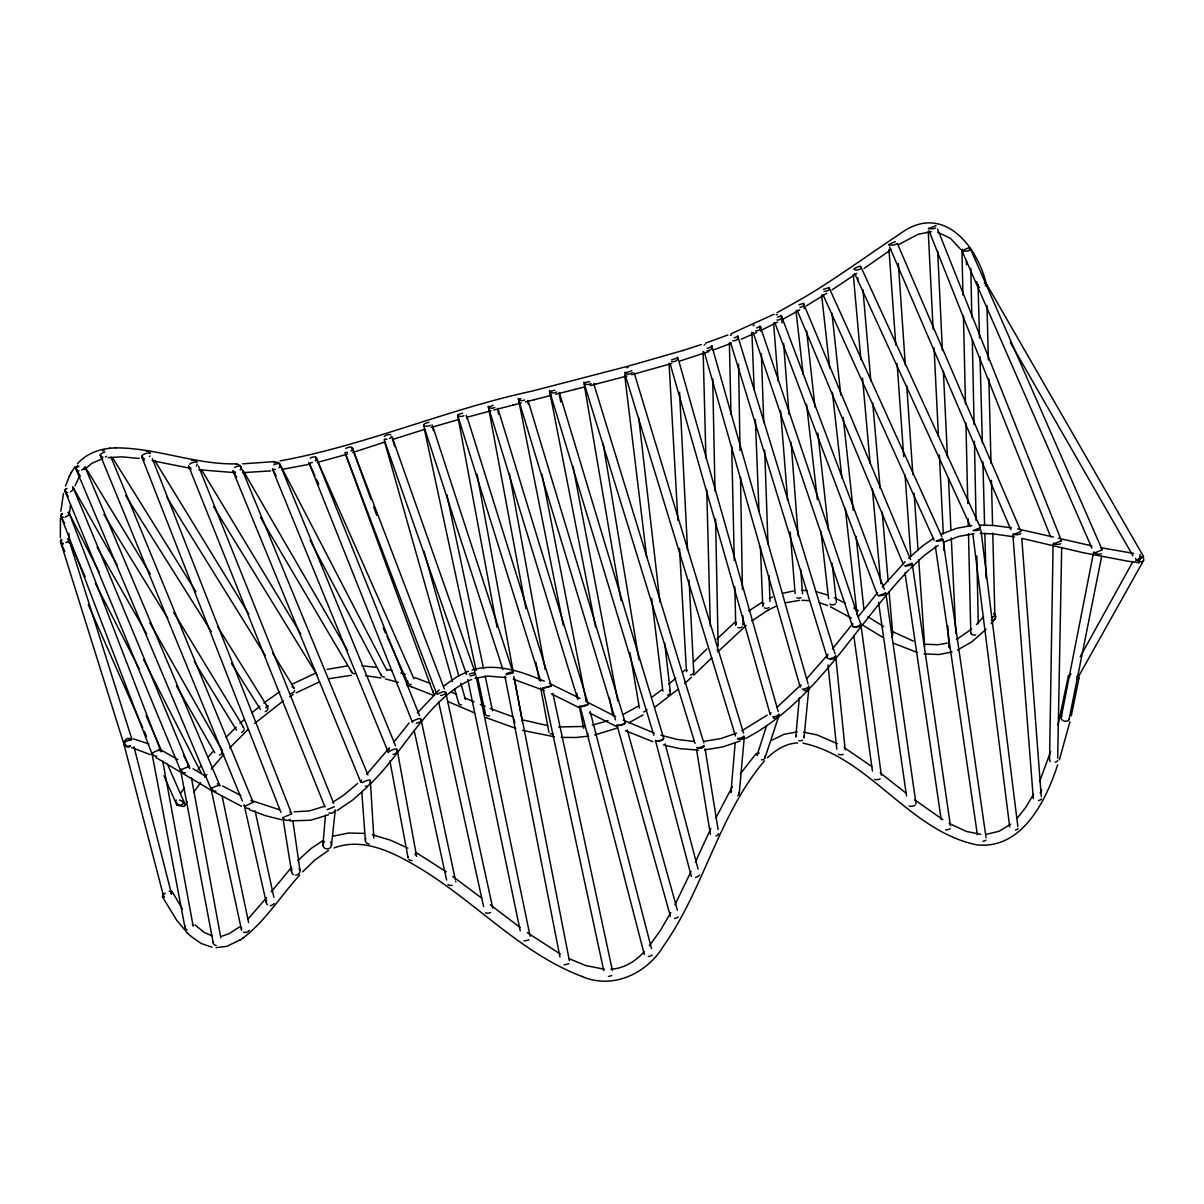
<?xml version="1.0" encoding="UTF-8"?>
<svg xmlns="http://www.w3.org/2000/svg" width="1204" height="1204" viewBox="0 0 1204 1204"><rect width="100%" height="100%" fill="white"/><g stroke="black" fill="none" stroke-linecap="round" stroke-linejoin="round"><path stroke-width="1.5" d="M835.019 653.877L737.736 336.036A4.455 3.266 -2.3 0 1 737.194 339.453A4.455 3.266 -2.3 0 1 732.769 340.732M1049.557 759.95L1053.094 544.253M1057.684 758.219L1061.687 547.971M60.396 518.518L60.35 537.676M577.83 699.479L488.478 407.118L493.204 405.312M1140.534 556.865L1138.999 562.795L1126.974 561.034L1083.164 552.696L1021.79 538.369L1041.279 796.642M322.928 844.862L325.471 815.093M730.948 792.533L735.162 743.124M739.226 793.571L744.313 736.863M795.754 736.983L799.336 697.929M60.862 511.218L63.496 493.459M804.016 737.871L808.892 687.65M69.666 512.302L70.464 505.244M331.446 845.494L335.148 811.255M653.877 735.313L549.671 391.36M1135.763 560.673L1143.514 556.474L985.956 283M1068.399 675.865L1057.985 725.154M1079.085 677.641L1071.334 715.718M1061.191 717.614L1093.563 552.486M1069.092 719.465L1101.72 556.113M1069.935 721.738L1059.369 759.784M885.708 592.85L878.769 595.769M1050.671 751.507L1039.594 781.667M757.181 754.908L766.662 725.651M765.007 757.737L778.762 716.229M65.483 485.98L69.606 475.58M1057.699 764.766C1045.975 800.705 1022.166 849.482 977.046 844.907C909.17 831.151 869.649 757.361 802.887 743.109M75.099 485.739L78.997 477.175M644.306 954.486L580.162 706.492M695.25 862.35L710.842 828.472M691.051 871.5L674.947 904.761M1040.181 793.15L1041.656 789.959M715.913 817.892L732.303 786.754M70.916 473.082L75.099 466.58M69.29 476.182L71.232 472.48M803.444 303.408L910.555 559.559M737.947 336.202L734.259 337.963M1033.529 794.339L1025.673 807.463L1017.546 817.772M670.794 912.617L660.575 930.15L649.362 945.832M1080.199 656.737L1133.009 561.44M1077.309 678.695L1143.514 560.597M184.498 805.897L187.207 801.789M740.189 774.037L756.353 753.283M282.985 817.576L290.826 814.16M180.66 793.195L184.453 787.732M193.633 792.352L200.647 782.735M551.327 686.25L542.959 688.086M204.785 777.287L206.937 774.548M1140.083 554.412L1138.939 562.78M197.938 769.657L201.249 765.473M858.091 616.915L877.611 592.594M393.588 742.507L409.119 722.927M852.823 623.582L832.4 649.016M271.216 891.893L291.503 867.392M389.389 747.789L366.663 774.338M266.581 897.657L247.919 919.149M211.287 769.1L223.809 754.381M991.148 623.642L994.82 619.157M882.216 587.07L905.122 561.681M828.021 654.344L806.605 678.785M417.367 712.949L439.234 689.922M77.402 463.811C85.589 454.359 97.885 449.333 110.166 448.234M208.036 757.271L212.717 751.808M983.593 616.719L976.414 624.59M299.691 875.097C280.667 895.881 265.708 920.699 243.118 937.976M764.495 760.793C718.637 814.927 704.295 887.965 663.795 945.607C647.466 973.284 613.002 989.899 581.999 976.459M513.085 672.961L506.071 674.692M756.669 327.94L760.251 326.374L860.755 624.364M229.723 747.88L248.235 729.263M371.013 783.217C405.462 749.942 427.495 699.072 471.667 679.387M908.96 569.793C854.945 625.869 816.688 701.089 745.652 738.473M302.716 871.771L314.936 859.927L328.436 850.476M644.23 951.687C635.697 961.153 624.169 968.467 610.91 969.22M986.076 629.256L971.914 641.777L957.421 650.04M226.066 737.269L236.15 727.141M543.109 688.282L551.236 685.798M297.885 860.529L311.038 848.519L322.642 840.798M84.43 469.575L91.94 463.284L102.174 458.844M800.886 684.91L777.062 707.32M706.883 648.941L693.94 661.583M717.75 651.906L746.209 625.418M711.775 657.836L693.79 675.158M910.284 568.499L924.296 555.39L938.127 545.367M908.629 558.235L922.776 545.773L933.521 538.354M716.907 639.038L735.569 621.595M367.596 786.694L352.922 799.847L337.015 810.608M928.48 228.745L936.08 225.569M240.032 723.453L243.93 719.811M357.693 783.398L343.576 795.287L332.485 802.466M691.487 677.295L684.549 683.541M682.578 672.163L684.85 670.101M767.46 757.783C775.241 750.212 785.986 743.259 797.725 742.943M254.571 723.469L283.211 700.954M971.658 629.06L956.503 639.52M675.7 678.258L668.792 684.113M251.802 712.873L259.823 706.221M677.551 689.621L654.78 707.245M443.719 686.024L457.625 676.317L468.431 671.23M239.491 926.899L229.121 933.702L221.732 936.2M1010.788 824.123L999.185 831.211L986.558 834.282M661.824 689.741L652.372 696.845M265.708 707.832L268.372 705.785M751.823 620.963L767.64 610.383M263.827 703.046L279.795 691.653M767.219 715.116L741.814 730.783M748.722 611L762.583 601.97M216.088 947.638L226.743 946.344L240.785 939.602M240.093 940.083L243.795 937.51M891.457 249.439L864.066 268.402M856.842 273.323L832.054 289.818M580.087 706.658L588.244 704.099L497.854 408.276M826.727 293.249L806.349 305.891M327.082 809.675L334.441 806.755M898.681 244.562L918.246 234.253L931.294 231.695M289.637 696.755L293.144 694.618M643.102 714.89L628.955 722.731M911.94 563.096L905.197 565.955M771.568 740.37L784.09 734.289L797.153 731.927M638.361 706.131L623.401 714.288M783.548 318.925L796.446 311.701M795.904 312.032L799.772 309.774M296.199 692.842L319.557 681.825M1094.21 553.178L1101.856 549.957M291.609 684.399L316.276 672.84M823.461 289.351L828.999 287.575M1053.545 543.862L1061.461 540.822M776.986 312.709L801.668 298.893C835.365 279.102 866.85 255.85 899.388 234.268C941.814 202.061 976.564 244.382 986.272 283.708M767.384 610.518L776.309 606.079M973.479 530.558L980.372 527.593M944.448 541.875L958.911 536.367L974.066 533.733M777.558 322.115L762.719 329.55M774.006 314.259L731.219 333.674M1013.407 534.576L1021.007 531.461L897.326 243.419M1138.277 559.785L1143.514 556.474M936.215 541.153L942.491 538.444M940.625 534.41L956.774 528.255L971.718 525.561M769.311 598.493L772.562 596.973M756.744 332.379L741.243 339.212M884.368 589.403L781.351 315.764L777.543 317.194M798.944 304.808L803.489 303.348M328.557 814.807L310.481 820.255L289.607 820.872M324.899 806.213L309.067 810.984L294.137 811.812M736.547 733.176L720.534 738.654L704.114 741.333M740.039 741.032L722.761 746.947L704.761 749.881M731.31 343.26L712.949 350.138M727.848 334.998L705.529 343.125M616.99 728.134L594.731 734.967M615.425 719.857L518.533 399.337L520.745 398.705M334.065 847.932C364.33 836.479 396.583 853.967 422.815 870.071C477.19 903.572 521.663 953.703 582.254 976.549M589.704 381.653L583.925 382.706M708.9 351.568L680.17 360.929M385.521 441.838L352.757 452.493M701.345 344.54L682.653 350.575M392.594 439.505L424.229 429.497M608.065 720.699L592.217 725.154M554.848 390.262L549.746 391.451M333.162 836.163L348.362 833.048L364.391 833.394M683.15 350.409L627.645 366.287L531.777 391.18C446.473 409.48 365.865 445.345 280.035 460.891M952.108 651.936L938.864 654.524L924.221 653.877M347.64 454.074L317.329 462.456M431.047 427.45L457.746 419.79M671.787 363.457L631.784 374.715M466.851 417.276L491.082 410.79M474.963 678.258L488.041 676.091L506.041 677.566M627.073 375.979L595.243 384.272M472.118 669.981C496.454 662.772 521.889 671.621 544.253 681.148M493.866 410.052L513.551 404.965M512.949 405.116L521.347 402.964M590.216 385.551L595.739 384.151M525.426 401.925L534.561 399.608M574.744 389.479L585.385 386.785M533.959 399.758L551.643 395.303M555.781 394.265L575.301 389.343M329.535 678.65L351.357 675.278M782.75 593.286L793.436 591.013M327.006 669.424L346.842 665.978M785.429 602.798L799.471 600.375M947.247 643.102L937.901 644.742L925.831 644.245M310.602 464.037L281.585 469.5M252.72 802.496L245.029 806.289M588.651 736.111L576.099 737.48L561.124 737.39M108.104 457.625L121.649 456.828L139.197 458.453M584.617 726.448L558.656 726.945M274.678 461.599L242.711 463.841M270.614 470.899L242.531 472.675M115.313 447.873C156.46 447.692 195.635 464.955 236.962 463.841M109.549 448.279L115.87 447.828M801.744 590.396L807.402 590.547M801.894 600.299L809.133 600.645M980.146 525.034L994.022 525.516L1011.51 527.849M980.297 533.417L993.285 533.884L1014.43 536.894M698.546 750.137L679.959 748.647L663.434 744.945M235.141 472.675L198.841 469.741M361.877 665.797L376.807 667.377M694.136 741.483L677.16 739.437L660.861 735.208M604.453 969.235L585.731 965.578L569.04 958.67M980.824 834.357L966.481 831.467L949.083 823.37M365.414 675.655L380.976 677.942M554.442 736.788L522.581 730.376M803.67 732.152L817.14 734.937L837.457 743.756M1133.581 553.373L1100.561 547.669M547.624 725.591L523.394 720.067M190.518 468.341L152.11 460.665M1017.591 528.947L1053.41 537.029M281.555 819.743L265.332 815.65L249.409 809.735M211.468 935.764L212.22 935.914L204.213 932.408L195.018 924.943M588.169 704.069L588.244 704.099A4.304 0.783 -14.6 0 1 584.045 706.191A4.304 0.783 -14.6 0 1 580.087 706.176M211.994 947.172L201.234 943.53L190.638 936.095M133.478 738.85L148.784 743.906M1091.847 545.879L1058.376 538.233M131.582 747.564L150.304 754.622M816.101 591.691L828.201 595.152M279.509 809.75L253.261 801.157M372.352 834.763L390.201 840.091L407.9 848.113M387.372 669.439L391.812 670.508M385.325 678.89L398.343 682.382M917.162 652.433L893.473 643.207M513.295 679.207L544.042 690.464M937.57 232.176L950.362 238.287L960.687 249.348M819.141 602.602L827.63 605.552M400.781 672.976L405.342 674.39M515.839 728.39L485.949 717.614M513.687 717.072L490.073 708.449M406.606 685.031L411.557 686.762M913.4 641.13L891.562 631.137M654.223 733.055L623.145 720.127M652.929 741.724L625.508 730.708M414.868 677.611L430.189 683.405M410.97 686.551L433.696 695.461M480.351 704.49L485.212 706.477M474.03 701.842L464.503 697.793M474.542 712.918L447.617 701.36M451.906 692.405L456.617 694.422M551.417 693.85L580.403 708.283M549.325 683.36L579.982 698.395M830.384 606.741L851.363 618.119M240.95 795.558L222.499 785.986M834.267 597.651L845.659 603.415M241.568 806.274L210.414 789.839L155.858 757.497M616.448 726.494L589.343 712.903M615.68 716.546L585.881 701.42M160.177 749.505L177.966 759.634M560.251 954.019L527.292 932.649M883.269 637.684L860.77 623.928M416.163 852.552L446.263 871.831M206.034 776.52L193.046 768.724M883.736 626.592L867.873 616.764M853.636 607.96L858.347 610.834M942.852 819.668L914.649 799.772M844.139 747.579L871.801 766.481M452.749 876.437L481.63 898.094M520.233 927.562L490.299 904.791M880.199 772.863L906.461 793.451M162.54 896.98L176.837 920.443L187.553 933.175M187.147 932.799L191.075 936.501M182.391 908.96L172.127 891.532M100.745 456.03L102.731 459.206M125.683 495.596L211.452 631.709M231.394 663.359L260.32 709.261M142.117 457.4L144.104 460.605M166.95 497.342L265.256 655.518M112.439 457.595L195.921 591.736M217.789 626.863L267.469 706.718M190.954 469.846L188.998 466.655A4.545 3.747 -27 0 0 190.954 467.98M213.484 506.478L316.968 674.782M76.409 469.801L80.337 476.197M103.905 514.529L167.747 618.344M194.265 661.478L236.511 730.151M154.744 460.53L249.017 614.446M272.586 652.914L294.182 688.191M85.048 466.7L150.274 573.947M173.647 612.354L243.735 727.592A3.762 2.859 -30.3 0 0 242.516 726.734M201.459 469.756L300.804 633.996M232.899 470.704L236.706 477.16M260.515 517.509L351.899 672.449M243.193 470.689L347.55 650.551M1010.291 342.403L1132.979 555.842M65.347 491.729L68.146 496.62M97.103 547.203L146.602 633.68M176.491 685.889L214.779 752.786M72.947 487.229L117.405 565.654M149.838 622.829L222.093 750.273A3.808 2.679 -28.9 0 0 220.889 749.49M273.564 470.975L276.167 475.926M310.045 540.22L381.232 675.278M280.698 465.737L387.026 670.628M61.208 516.727L64.64 523.394M95.432 583.473L139.062 668.581M183.55 755.344L189.525 767.023M68.854 512.603L99.42 572.713M143.562 659.536L201.279 773.073M860.679 266.4L980.432 527.608M854.72 273.549L970.304 525.997M828.954 287.44L941.874 536.698M822.949 294.559L934.108 540.175M309.563 463.871L314.921 475.821M316.456 479.237L318.759 484.369M383.143 627.841L385.446 632.958M386.981 636.374L407.674 682.487M316.291 458.062L413.95 678.74M60.998 542.929L64.79 551.492M88.253 604.574L142.764 727.863M144.284 731.279L146.557 736.427M163.97 775.812L176.837 804.919M68.658 539.241L85.198 576.897M146.09 715.567L161.878 751.522M167.145 763.502L183.685 801.172M970.063 247.904L1102.217 549.867M962.267 251.531L1091.923 548.136M889.636 247.001L1010.909 529.67M85.153 467.468L219.79 785.505M76.063 469.169L211.212 789.282M797.108 310.15L903.421 564.556M73.263 487.816L189.419 767.475A4.65 1.249 -22.4 0 0 183.189 768.874A4.65 1.249 -22.4 0 0 182.331 771.418M65.016 491.142L180.886 771.177M240.83 466.655L367.957 775.015M110.994 457.144L253.216 802.541M395.559 745.803L279.945 464.323A4.395 1.761 -21.1 0 0 273.805 464.879M233.17 471.607L360.733 782.058M100.338 455.308L242.38 801.036M272.42 469.139L388.425 752.696M316.216 457.806L419.534 715.658M198.464 466.068L333.704 803.369M188.546 465.828L324.96 806.981M308.766 462.411L412.46 722.385M937.615 229.121L1061.492 540.807M929.036 230.807L1050.656 536.939M152.336 458.604L291.789 814.1M141.681 456.587L280.953 812.459M69.125 513.1L160.764 750.965M60.952 516.215L152.246 754.441M352.351 448.069L444.321 688.884M344.961 452.508L436.585 693.624M774.714 322.431L877.039 593.948M345.548 454.119L433.079 692.36M352.411 448.234L370.982 499.464M373.556 506.538L376.762 515.372M392.203 437.248L474.858 671.712M384.166 439.716L466.52 674.451M976.579 281.646L978.265 286.522A4.244 1.956 -19.9 0 1 978.265 285.92M753.207 332.801L852.056 624.936M432.808 426.457L512.979 672.434A4.349 0.903 -18.1 0 0 510.647 672.299A4.349 0.903 -18.1 0 0 506.237 673.788M502.956 669.65L423.567 425.238A4.214 1.43 -17.6 0 1 428.955 422.288M68.914 539.723L131.958 739.406M466.986 416.644L551.236 685.828M457.686 415.425L540.762 681.238M60.742 542.447L123.937 744.238M584.467 384.437L695.039 743.38M730.527 342.448L827.374 658.136M593.707 383.655L703.858 742.898M624.951 374.023L735.478 735.975M634.162 372.879L743.53 733.116M559.273 392.384L663.645 738.007M527.999 400.405L625.222 722.641A4.304 1.144 -15.6 0 1 621.791 724.958A4.304 1.144 -15.6 0 1 616.99 725.109M704.325 352.26L800.118 686.792M808.11 684.007L711.805 345.819A4.545 0.903 -16.5 0 1 707.305 348.242M669.996 363.247L770.184 714.363M678.138 358.581L778.22 711.594M384.512 441.371L452.508 681.539M454.54 688.763L458.634 703.211M670.417 916.334L617.035 725.199A4.304 0.783 -16.8 0 0 621.731 724.597A4.304 0.783 -16.8 0 0 625.147 722.596M392.143 437.488L394.671 446.518M423.958 551.327L458.814 676.001M460.831 683.225L465.376 699.494M627.239 729.925L677.416 910.224M655.397 740.309L691.322 876.346M665.18 743.861L698.064 869.107M123.861 744.057L163.413 895.55M590.141 711.459L651.484 948.511M133.975 746.796L171.254 892.947M244.231 805.25L266.28 902.518M438.692 702.158L483.632 906.642M445.811 692.872L492.812 908.298M414.236 730.828L446.609 880.064M255.113 810.879L273.85 897.221M542.914 688.041L603.746 970.605M210.881 788.184L241.462 929.684M552.892 693.474L612.4 970.424M424.275 428.639L476.122 670.417M477.687 677.747L485.543 714.378A3.778 2.363 -12.3 0 0 489.486 715.853M421.114 719.796L455.428 879.958M432.101 424.997L433.274 430.49M446.819 494.618L483.602 668.671M485.152 676.001L492.511 710.811M467.769 679.447L520.248 930.903M222.048 795.814L248.641 922.655M475.986 675.745L530.151 936.321M518.457 399.096L563.276 625.312M576.761 693.369L577.499 697.041M579.32 706.236L583.684 728.315M504.943 676.422L559.95 956.984M549.611 391.195L595.664 627.299M609.329 697.387L612.926 715.838M527.713 400.736L528.421 404.424M542.026 474.346L586.062 700.683M513.807 676.513L569.372 960.626M559.318 394.566L560.733 401.955M573.059 466.565L617.787 700.999M151.945 753.313L184.949 927.351M389.9 760.988L408.111 857.925A4.319 3.431 -12.6 0 1 408.096 856.962M180.555 769.988L213.213 942.777M488.388 406.817L525.892 608.426M535.855 662.065L539.302 680.546M540.671 687.951L548.934 732.333M457.61 415.109L497.011 627.133M514.138 719.33L514.83 723.017M162.751 761.244L193.152 926.102M497.508 408.683L498.531 414.236M509.352 473.443L545.201 669.544M466.279 415.214L466.956 418.902M477.07 474.226L513.16 671.546M514.499 678.921L522.265 721.346M397.215 750.062L416.584 856.179M191.436 777.859L220.814 937.781M584.181 384.302L621.098 600.721M629.933 652.508L639.384 707.997M603.084 443.222L638.948 659.837M696.589 749.972L710.405 834.267M705.092 748.783L718.096 829.526M283.03 818.645L291.549 871.907M904.972 572.773L941.227 819.653M942.988 539.603L986.076 837.653M935.342 546.18L977.377 834.733M950.453 825.793L912.271 563.954A4.274 0.978 -8.3 0 1 909.742 565.338A4.274 0.978 -8.3 0 1 905.077 565.775M885.903 593.617L916.033 803.971M878.559 602.436L906.522 795.934M292.828 820.511L299.962 870.221M853.756 635.411L872.433 771.042M860.935 624.876L881.358 775.271M972.757 533.538L1009.704 826.982M981.019 530.753L1017.831 826.395M624.741 375.543L646.729 557.527M651.665 598.373L662.877 691.231M638.767 418.029L659.973 602.075M664.683 642.966L670.252 691.292M795.994 310.828L803.188 374.369M806.575 404.273L817.365 499.615M820.962 531.385L828.578 598.674M821.64 295.191L829.722 368.063M832.415 392.369L841.957 478.334M845.268 508.238L857.082 614.747M803.775 304.823L804.182 308.54M806.635 330.844L815.003 407.087M817.862 433.124L828.472 529.805M832.145 563.276L836.434 602.331M831.949 313.19L840.783 395.032M843.191 417.367L853.245 510.376M856.059 536.412L863.885 608.968M828.006 664.924L836.795 749.189M835.711 656.331L845.193 749.911M853.29 274.452L860.89 359.71M862.531 378.222L870.101 463.179M872.403 489.095L880.831 583.699M857.745 277.642L858.061 281.39M862.967 289.908L870.853 381.096M872.734 402.919L880.139 488.372M882.186 512.061L888.161 581.186M889.109 591.977L892.856 635.291M773.54 322.958L778.16 380.795M780.538 410.654L787.672 500.202M790.2 531.927L795.107 593.497M1012.91 535.283L1033.318 798.824M781.652 317.329L782.073 322.943M783.638 343.471L788.996 414.432M791.103 442.44L798.162 535.795M800.705 569.402L802.541 593.677M361.787 791.434L365.339 840.136M888.973 249.424L895.791 345.096M897.115 363.758L903.722 456.572M905.047 475.038L910.826 556.233M898.334 263.525L905.333 365.158M906.732 385.596L912.873 474.692M914.137 493.158L918.08 550.424M918.727 559.664L924.702 646.413M370.426 781.893L373.842 838.074M669.063 363.518L677.912 520.354M679.507 548.362L686.461 671.591M679.568 392.323L687.559 550.123M689.079 580.178L693.745 672.223M928.239 231.379L933.115 329.083M934.048 347.881L938.443 436.179M939.376 454.977L943.319 533.884M943.68 541.394L944.162 550.8M947.894 625.945L948.933 646.623M937.69 251.425L942.401 350.665M943.379 371.253L947.473 457.385M948.451 477.973L950.949 530.407M951.295 537.887L955.841 633.379M751.898 332.003L754.186 389.915M755.359 419.639L759.002 511.7M760.386 546.616L762.719 605.793M760.461 327.413L760.597 331.145M761.364 353.585L763.757 422.529M764.721 450.206L767.971 544.042M769.07 575.512L769.958 601.413M978.069 285.333L979.499 337.903M980.011 356.685L982.374 443.057M982.885 461.824L984.616 525.666M984.827 533.176L986.061 578.236M986.994 305.575L988.379 360.086M988.86 378.884L991.012 463.45M991.434 480.366L992.578 525.471M992.773 532.996L994.88 615.68M703.136 351.327L705.92 457.971M706.748 489.772L710.315 625.975M966.406 260.997L966.496 264.76M961.921 249.92L962.959 295.025M963.441 315.689L965.488 404.002M965.924 422.785L967.79 503.588M968.136 518.623L968.317 526.133M968.498 533.658L970.8 633.244M729.383 342.869L730.978 414.221M731.701 446.127L734.274 560.658M734.861 586.935L735.719 624.485M970.8 268.341L971.824 317.239M972.305 339.799L974.081 424.44M974.427 441.356L976.083 520.354M976.835 556.082L978.265 623.792M712.708 378.703L714.995 491.021M715.567 519.044L718.156 646.066M68.944 533.387L69.034 537.059M738.564 364.059L740.039 450.431M740.49 476.724L742.416 589.388M742.868 615.68L743.018 625.072M1141.919 556.414A4.395 3.04 25.4 0 1 1142.009 561.711A4.395 3.04 25.4 0 1 1135.553 558.37M1077.174 676.031A4.064 2.965 26.8 0 1 1076.918 679.191M1070.175 674.812A4.064 2.965 26.8 0 1 1071.063 673.954M1101.269 553.72A4.364 2.589 9.6 0 1 1094.075 551.929M1069.152 718.923A4.064 2.649 11.5 0 1 1064.02 720.985A4.064 2.649 11.5 0 1 1061.808 716.666M1060.784 543.696A4.334 2.062 0.4 0 1 1053.47 543.139M1057.579 760.567A4.048 2.303 2.4 0 1 1055.155 762.192M1050.43 761.379A4.048 2.303 2.4 0 1 1049.737 760.612M1020.781 533.628A4.304 1.565 -4.7 0 1 1016.748 534.711A4.304 1.565 -4.7 0 1 1013.061 533.974M1041.355 798.914A4.048 1.972 -2.6 0 1 1038.555 800.509M980.553 529.278A4.274 1.174 -7.3 0 1 973.359 530.528M1018.027 828.427A4.079 1.701 -5.3 0 1 1015.454 830.038M942.943 539.708A4.274 0.963 -8.3 0 1 936.486 541.288M985.956 840.121A4.109 1.535 -6.6 0 1 982.915 841.295M950.122 828.728A4.139 1.49 -6.9 0 1 945.622 829.857M885.602 593.331A4.274 1.204 -8.1 0 1 882.938 595.303A4.274 1.204 -8.1 0 1 877.55 595.092M915.16 805.28A4.139 1.595 -7 0 1 909.05 806.048M860.469 624.349A4.274 1.64 -7.6 0 1 858.151 626.938A4.274 1.64 -7.6 0 1 852.552 626.351M852.628 625.538A4.274 1.64 -7.6 0 1 852.959 625.192M880.139 778.943A4.139 1.896 -6.8 0 1 874.601 779.349M835.651 656.12A4.289 2.408 -5.5 0 1 834.056 658.648A4.289 2.408 -5.5 0 1 829.481 659.175M827.524 658.076A4.289 2.408 -5.5 0 1 827.298 657.685M827.268 656.752A4.289 2.408 -5.5 0 1 827.69 656.029M843.221 754.366A4.154 2.498 -5 0 1 838.33 754.186M808.877 687.002A4.289 3.371 5.9 0 1 803.851 690.509M800.359 686.762A4.289 3.371 5.9 0 1 800.856 685.482M802.466 740.144A4.154 3.326 6.4 0 1 798.719 740.58M795.904 736.336A4.154 3.326 6.4 0 1 796.446 735.418M803.715 736.336A4.154 3.326 6.4 0 1 804.016 737.54M778.853 714.514A4.304 3.507 18.6 0 1 773.495 718.081M770.5 714.709A4.304 3.507 18.6 0 1 770.996 712.693M765.112 756.052A4.169 3.446 19 0 1 761.5 759.874M757.015 755.6A4.169 3.446 19 0 1 759.257 753.012M744.253 737.179A4.304 3.176 5.6 0 1 737.555 738.82M739.106 792.382A4.169 3.16 5.9 0 1 737.601 795.693M731.279 791.615A4.169 3.16 5.9 0 1 731.701 791.058M704.129 746.465A4.304 2.468 -9 0 1 697.056 747.789M718.653 833.65A4.184 2.574 -8.8 0 1 715.913 836.012M663.464 739.151A4.304 1.686 -14.7 0 1 659.581 741.092A4.304 1.686 -14.7 0 1 655.698 740.866M699.434 874.962A4.184 1.926 -14.7 0 1 695.551 877.415M678.288 916.966A4.214 1.535 -15.7 0 1 674.541 918.562M652.162 955.133A4.229 1.339 -14.8 0 1 648.339 956.593M611.767 975.481A4.259 1.219 -12.6 0 1 608.441 976.459M568.845 963.546A4.274 1.204 -11.7 0 1 564.059 964.825M475.61 673.924A4.395 0.828 -11.9 0 1 470.011 675.911M528.992 939.722A4.289 1.4 -12.5 0 1 524.041 940.775M445.751 692.751A4.47 1.43 -12.5 0 1 440.604 695.461M437.413 694.106A4.47 1.43 -12.5 0 1 437.609 693.925M490.615 912.557A4.304 1.836 -13.3 0 1 485.498 912.828M420.813 719.194A4.545 2.348 -12.5 0 1 416.358 723.198M412.25 721.738A4.545 2.348 -12.5 0 1 412.385 720.82M455.744 881.569A4.319 2.543 -13.3 0 1 455.849 882.005M452.132 885.241A4.319 2.543 -13.3 0 1 447.888 884.564M397.019 749.46A4.605 3.477 -11.4 0 1 392.971 754.457M388.185 751.868A4.605 3.477 -11.4 0 1 389.328 748.888M412.235 860.529A4.319 3.431 -12.6 0 1 408.893 859.37M414.868 854.057A4.319 3.431 -12.6 0 1 416.388 855.577M370.26 780.719A4.665 4.334 -8.3 0 1 365.309 786.317M361.11 782.058A4.665 4.334 -8.3 0 1 361.682 779.966M369.237 844.109A4.319 4.064 -11.2 0 1 365.865 838.18M335.239 809.901A4.726 4.59 -12.6 0 1 328.933 812.941M330.588 842.108A4.304 4.199 -19.1 0 1 329.881 848.037A4.304 4.199 -19.1 0 1 323.846 847.42A4.304 4.199 -19.1 0 1 324.568 841.491M290.254 819.412A4.741 4.5 -16.7 0 1 283.136 817.998M289.682 811.887A4.741 4.5 -16.7 0 1 290.104 812.128M299.149 868.46A4.289 4.094 -21.6 0 1 295.717 875.188M293.686 874.736A4.289 4.094 -21.6 0 1 292.015 869.183M249.514 808.486A4.726 4.139 -15.4 0 1 244.186 804.874M250.868 800.509A4.726 4.139 -15.4 0 1 253.156 802.451M274.106 903.482A4.274 3.838 -19 0 1 270.298 905.604M267.604 904.746A4.274 3.838 -19 0 1 266.626 900.306M215.967 791.088A4.696 3.702 -13.6 0 1 210.926 787.13M217.202 783.774A4.696 3.702 -13.6 0 1 219.805 785.64M249.378 930.21A4.244 3.537 -16.9 0 1 243.358 932.137M241.522 930A4.244 3.537 -16.9 0 1 241.718 927.983M185.461 772.742A4.65 3.416 -11.7 0 1 180.766 768.679M187.403 766.105A4.65 3.416 -11.7 0 1 189.75 768.664M216.133 945.471A4.199 3.326 -15.1 0 1 213.289 941.844M156.761 756.082A4.605 3.371 -11.5 0 1 151.975 752.696M158.356 749.415A4.605 3.371 -11.5 0 1 161.02 751.778M187.041 929.819A4.154 3.281 -14.9 0 1 185.281 925.771M192.324 924.401A4.154 3.281 -14.9 0 1 192.911 925.214M129.761 745.833A4.575 3.446 -14.7 0 1 124.644 745.216A4.575 3.446 -14.7 0 1 124.554 741.107M128.331 739.211A4.575 3.446 -14.7 0 1 131.191 739.768M170.547 891.848A4.124 3.311 -17.9 0 1 171.389 893.85M164.406 896.905A4.124 3.311 -17.9 0 1 163.894 896.408M163.338 895.264A4.124 3.311 -17.9 0 1 163.594 893.368M984.195 283A4.259 1.099 -30.6 0 1 985.429 284.069A4.214 1.189 -3.4 0 1 985.399 285.739M979.484 287.455A4.259 1.099 -30.6 0 1 978.566 287.124M962.944 251.651A4.304 0.798 -24.9 0 1 963.441 250.297A4.304 0.798 -24.9 0 1 968.483 247.979A4.304 0.798 -24.9 0 1 969.641 248.566M888.928 245.044A4.244 0.783 -24.6 0 1 891.457 243.268A4.244 0.783 -24.6 0 1 895.324 241.733M853.771 269.169A4.214 0.858 -25.8 0 1 857.399 267.107A4.214 0.858 -25.8 0 1 860.499 266.31M860.785 624.274A4.274 0.948 -18.3 0 1 858.211 626.005A4.274 0.948 -18.3 0 1 853.756 627.149M835.516 655.563A4.274 1.294 -16.6 0 1 833.529 657.519A4.274 1.294 -16.6 0 1 828.773 658.648M808.712 685.949A4.289 1.595 -15.5 0 1 806.861 688.071A4.289 1.595 -15.5 0 1 802.225 689.124M677.717 357.076A4.605 1.099 -16.3 0 1 671.697 359.725M778.853 714.062A4.289 1.791 -15.5 0 1 772.622 716.847M631.799 370.651A4.605 1.038 -17.2 0 1 624.801 372.412M743.967 735.99A4.289 1.776 -16.7 0 1 737.555 738.413M704.129 745.366A4.304 1.52 -16.9 0 1 700.728 747.263A4.304 1.52 -16.9 0 1 696.83 747.594M663.705 738.218A4.304 1.189 -16.8 0 1 660.319 740.37A4.304 1.189 -16.8 0 1 655.713 740.866M457.761 415.576A4.259 0.888 -17.1 0 1 462.562 413.092M384.242 436.525A4.199 1.836 -18.7 0 1 390.758 434.689M469.244 674.225A4.395 1.385 -19.4 0 1 475.445 673.367M345.759 448.55A4.244 1.926 -20 0 1 350.379 447.075A4.244 1.926 -20 0 1 352.305 448.64M438.301 693.88A4.47 1.475 -20.9 0 1 442.831 691.924A4.47 1.475 -20.9 0 1 445.646 692.36M310.211 458.092A4.319 1.881 -20.8 0 1 314.53 456.933A4.319 1.881 -20.8 0 1 316.2 458.363M413.213 721.181A4.545 1.355 -21.9 0 1 418.209 718.863A4.545 1.355 -21.9 0 1 420.903 719.405M389.193 751.597A4.605 1.159 -22.5 0 1 394.596 749.129A4.605 1.159 -22.5 0 1 396.778 749.776M234.539 467.438A4.485 1.64 -21 0 1 238.828 466.068A4.485 1.64 -21 0 1 240.86 466.956M362.479 782.63A4.681 0.933 -22.7 0 1 366.738 780.613A4.681 0.933 -22.7 0 1 369.959 780.041M189.6 464.157A4.56 1.52 -20.2 0 1 193.844 462.306A4.56 1.52 -20.2 0 1 196.989 462.456M142.794 456.993A4.605 1.43 -19.5 0 1 142.268 456.933M141.636 456.181A4.605 1.43 -19.5 0 1 145.834 453.502A4.605 1.43 -19.5 0 1 150.274 453.351A4.575 3.612 -27.1 0 0 150.033 452.824M100.444 455.413A4.59 1.46 -20.2 0 1 104.959 451.967M76.695 469.545A4.53 1.625 -20.5 0 1 78.952 466.234M212.581 789.297A4.696 0.888 -23 0 1 213.635 787.281A4.696 0.888 -23 0 1 219.82 785.58M72.842 487.439A4.455 1.836 -20 0 1 72.737 489.426M65.934 491.683A4.455 1.836 -20 0 1 67.078 488.403M67.906 512.347A4.395 2.077 -18.6 0 1 68.854 514.62M61.871 516.892A4.395 2.077 -18.6 0 1 62.578 513.521M153.42 754.938A4.605 1.655 -20.8 0 1 154.624 751.732A4.605 1.655 -20.8 0 1 160.824 751.1M67.981 538.91A4.319 2.318 -15.2 0 1 68.658 541.348M61.991 543.38A4.319 2.318 -15.2 0 1 62.021 539.843M125.878 745.08A4.575 2.032 -17.3 0 1 124.268 742.748A4.575 2.032 -17.3 0 1 129.761 740.355M978.22 285.664A4.214 1.189 -3.4 0 1 978.28 284.957M993.842 614.552A3.898 1.686 -1.4 0 1 994.609 616.282A3.898 1.686 -1.4 0 1 991.313 617.411M968.678 248.491A4.244 1.37 -3.4 0 1 969.656 250.312A4.244 1.37 -3.4 0 1 963.877 251.004A4.244 1.37 -3.4 0 1 962.508 249.228M975.646 635.02A3.838 1.881 -1 0 1 970.83 633.048M935.674 227.992A4.259 1.46 -4.9 0 1 928.434 228.263M950.438 648.219A3.762 1.987 -2.4 0 1 948.978 646.999M949.128 646.021A3.762 1.987 -2.4 0 1 949.459 645.645M896.679 243.705A4.199 1.55 -5.8 0 1 892.691 245.074A4.199 1.55 -5.8 0 1 888.778 244.352M861.071 267.815A4.184 1.686 -6.6 0 1 855.021 269.982M892.074 636.51A3.717 2.092 -4.7 0 1 891.547 636.856M829.15 288.283A4.199 1.972 -7.7 0 1 828.171 290.36A4.199 1.972 -7.7 0 1 824.048 291.323M803.489 303.769A4.244 2.333 -7.7 0 1 800.028 307.321M835.591 603.776A3.732 2.483 -6.2 0 1 829.827 604.122M780.749 315.463A4.304 2.724 -5.8 0 1 781.155 318.428A4.304 2.724 -5.8 0 1 776.986 320.098M776.159 314.801A4.304 2.724 -5.8 0 1 777.332 314.62M800.991 597.666A3.732 2.724 -4.4 0 1 796.882 597.786M759.814 326.103A4.38 3.055 -3.4 0 1 759.829 329.339A4.38 3.055 -3.4 0 1 755.676 330.889M753.102 325.712A4.38 3.055 -3.4 0 1 754.155 325.17M768.965 607.523A3.702 2.905 -2.1 0 1 764.299 607.869M762.854 606.319A3.702 2.905 -2.1 0 1 763.863 603.385M730.331 335.404A4.455 3.266 -2.3 0 1 731.355 334.757M742.131 626.757A3.672 3.01 -1 0 1 737.901 627.555M735.749 625.358A3.672 3.01 -1 0 1 736.366 623.055M742.808 623.687A3.672 3.01 -1 0 1 742.988 624.214M711.805 345.984A4.53 3.416 -2.3 0 1 707.034 350.635M704.174 345.021A4.53 3.416 -2.3 0 1 704.852 344.54M717.719 649.724A3.657 3.07 -1.1 0 1 717.027 650.476M677.882 358.175A4.59 3.477 -3.8 0 1 671.396 361.441M693.549 670.794A3.672 3.1 -2.8 0 1 690.374 675.008M686.521 671.275A3.672 3.1 -2.8 0 1 687.138 670.116M632.401 372.608A4.605 3.386 -7.1 0 1 624.756 372.668M626.863 367.777A4.605 3.386 -7.1 0 1 628.052 367.446M669.424 690.042A3.687 3.085 -6.5 0 1 667.603 695.159M591.179 383.504A4.545 3.13 -9.7 0 1 586.634 384.437A4.545 3.13 -9.7 0 1 583.789 382.18M646.924 709.397A3.732 2.98 -9.5 0 1 643.538 711.895M556.745 391.962A4.47 2.784 -10.9 0 1 551.899 392.85A4.47 2.784 -10.9 0 1 549.521 390.427M524.673 400.014A4.395 2.423 -10.9 0 1 520.263 400.42A4.395 2.423 -10.9 0 1 518.397 398.419M588.214 733.688A3.808 2.619 -11.3 0 1 587.477 733.733M494.829 407.494A4.334 2.167 -10.1 0 1 490.299 408.066A4.334 2.167 -10.1 0 1 488.372 406.215M553.358 733.823A3.823 2.438 -10.7 0 1 550.213 733.627M463.901 415.771A4.259 2.077 -10 0 1 459.612 416.328A4.259 2.077 -10 0 1 457.565 414.733M430.325 425.283A4.214 2.107 -11.4 0 1 423.657 425.328M391.631 436.345A4.214 2.333 -14.9 0 1 389.554 438.452M386.951 439.204A4.214 2.333 -14.9 0 1 384.723 438.963M461.463 704.867A3.747 2.483 -16 0 1 458.799 703.633M352.23 447.768A4.259 2.754 -18.9 0 1 351.056 451.033M347.369 452.358A4.259 2.754 -18.9 0 1 346.21 452.252M435.216 694.136A3.717 2.739 -20.2 0 1 433.199 691.021M315.96 457.249A4.319 3.16 -22.3 0 1 315.237 460.936M312.393 462.486A4.319 3.16 -22.3 0 1 310.798 462.592M411.166 684.534A3.672 2.965 -23.9 0 1 407.78 681.043M274.06 462.878A4.395 3.477 -25 0 1 279.253 463.224A4.395 3.477 -25 0 1 278.982 467.814M275.295 469.53A4.395 3.477 -25 0 1 272.977 468.973M384.527 676.964A3.642 3.115 -27.1 0 1 381.006 674.165M236.375 464.503A4.47 3.687 -26.7 0 1 240.439 465.918A4.47 3.687 -26.7 0 1 240.123 470.057M235.262 472.073A4.47 3.687 -26.7 0 1 233.425 471.261M355.827 673.472A3.627 3.191 -29.2 0 1 351.372 671.064M197.155 464.127A4.545 3.747 -27 0 1 196.327 466.038M191.797 460.575A4.545 3.747 -27 0 1 196.613 461.749M149.928 455.97A4.575 3.612 -27.1 0 1 149.446 456.707M144.45 458.739A4.575 3.612 -27.1 0 1 141.786 456.798M146.241 451.169A4.575 3.612 -27.1 0 1 149.341 451.982M294.604 690.494A3.657 3.13 -30.1 0 1 290.721 693.504M291.91 686.972A3.657 3.13 -30.1 0 1 294.348 688.447M106.569 456.331A4.56 3.341 -27.7 0 1 105.395 456.918M102.972 457.234A4.56 3.341 -27.7 0 1 100.338 455.172M102.641 450.898A4.56 3.341 -27.7 0 1 104.206 450.206M266.219 705.785A3.702 3.01 -30.6 0 1 265.211 711.714M84.114 467.754A4.5 3.01 -27.5 0 1 81.661 470.117M78.937 470.839A4.5 3.01 -27.5 0 1 76.063 469.048A4.5 3.01 -27.5 0 1 77.703 465.542M244.171 728.871A3.762 2.859 -30.3 0 1 241.658 732.348M72.752 487.018A4.44 2.664 -26.2 0 1 70.449 491.804M67.77 492.571A4.44 2.664 -26.2 0 1 65.588 489.05M222.484 751.462A3.808 2.679 -28.9 0 1 219.564 754.998M68.477 512.287A4.38 2.273 -24.2 0 1 68.628 514.725A4.38 2.273 -24.2 0 1 65.001 517.103M63.496 517.389A4.38 2.273 -24.2 0 1 61.886 514.093M65.799 542.643A4.304 1.806 -21.5 0 0 68.071 538.91A4.349 3.296 -0.9 0 1 68.508 542.823M63.195 543.365A4.304 1.806 -21.5 0 1 61.524 541.017M183.324 800.871A3.928 2.107 -23.9 0 1 180.69 805.145A3.928 2.107 -23.9 0 1 176.807 803.264M169.042 891.381A5.523 2.002 -28.3 0 1 171.239 893.85M163.925 897.401A5.523 2.002 -28.3 0 1 165.249 893.172M1077.174 676.422A5.433 1.189 10.2 0 1 1077.083 678.273M1069.904 676.934A5.433 1.189 10.2 0 1 1069.664 675.278M179.411 799.968A5.132 2.438 30.9 0 1 184.844 805.1A5.132 2.438 30.9 0 1 179.065 805.16A5.132 2.438 30.9 0 1 176.22 800.013M993.797 613.017A5.162 3.898 35.6 0 1 995.557 617.998A5.162 3.898 35.6 0 1 991.343 620.03M130.514 745.923A4.44 3.461 -85 0 1 125.532 745.667A4.44 3.461 -85 0 1 126.119 739.301A4.44 3.461 -85 0 1 131.055 739.993M63.24 544.178A4.349 3.296 -0.9 0 1 61.163 539.347M985.068 282.865A4.244 1.956 -19.9 0 1 985.459 285.514M979.454 287.38A4.244 1.956 -19.9 0 1 978.732 287.094"/></g></svg>
